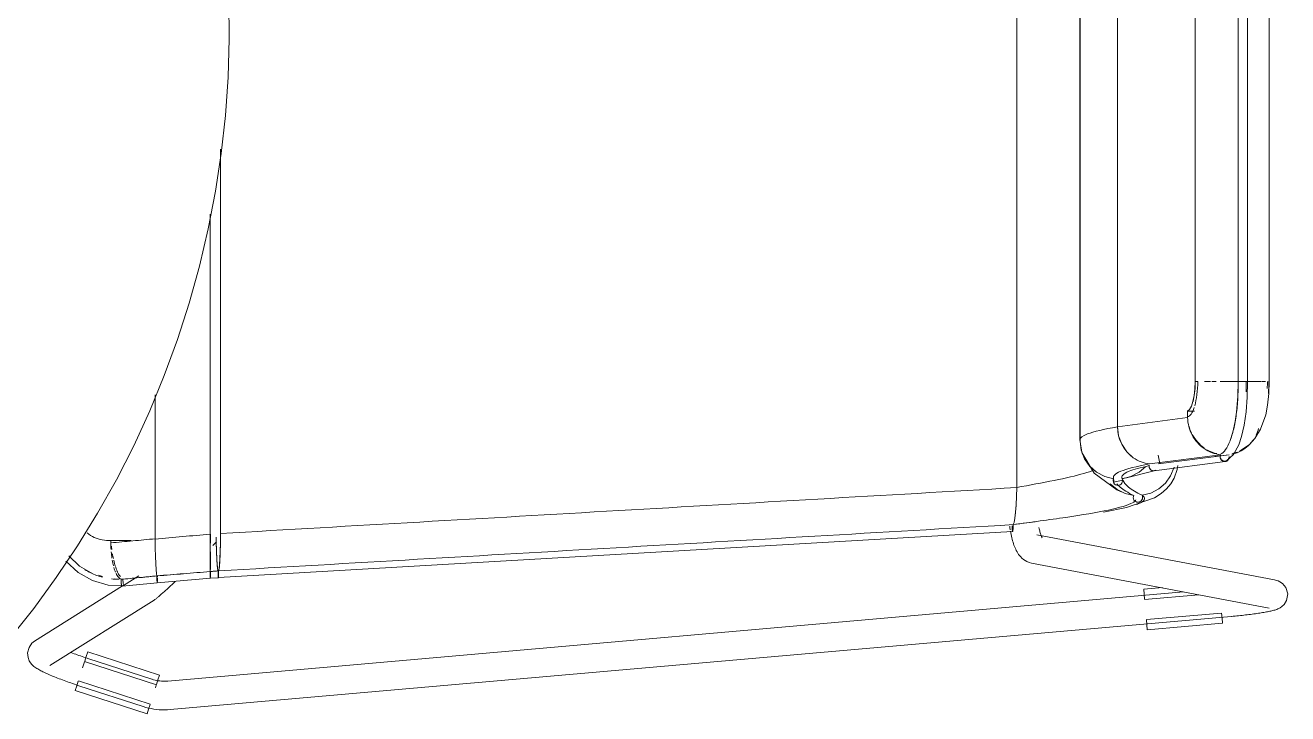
# Model space of a CAD drawing. Header units: millimetres. Extents: x 155927 to 326028, y -36033 to 97293.
# Drawn here: x 160064 to 160591, y 25258 to 25546 of the extents above; entities that cross this region are included whole.
import ezdxf

# ---------------------------------------------------------------- set-up
doc = ezdxf.new("R2010")
doc.units = ezdxf.units.MM
doc.header["$MEASUREMENT"] = 0
doc.layers.add('I-FURN', color=8, linetype='CONTINUOUS', lineweight=9)

msp = doc.modelspace()

# ---------------------------------------------------------------- linework, layer by layer
at = {"layer": 'I-FURN'}
for p, q in [((160477.85, 25353.04), (160477.85, 25736.44)), ((160477.85, 25736.44), (160477.85, 25353.04)), ((160504.2, 25716.6), (160504.2, 25411.8)), ((160504.35, 25372.35), (160504.35, 25717.14)), ((160504.35, 25717.14), (160504.35, 25372.35)), ((160519.95, 25378.39), (160519.95, 25711.1)), ((160519.95, 25711.1), (160519.95, 25378.39)), ((160552.42, 25692.17), (160552.42, 25397.32)), ((160552.48, 25397.32), (160552.48, 25692.17)), ((160570.32, 25692.17), (160570.32, 25397.32)), ((160574.28, 25397.32), (160574.28, 25692.17)), ((160583.32, 25397.32), (160583.32, 25692.17)), ((160148.79, 25540.43), (160148.65, 25556.42)), ((160148.3, 25524.43), (160148.79, 25540.43)), ((160147.17, 25508.48), (160148.3, 25524.43)), ((160145.4, 25492.57), (160147.17, 25508.48)), ((160143, 25476.76), (160145.4, 25492.57)), ((160145.12, 25333.79), (160145.12, 25494.37)), ((160145.12, 25494.37), (160145.12, 25333.79)), ((160139.96, 25461.05), (160143, 25476.76)), ((160140.8, 25333.53), (160140.8, 25467.27)), ((160140.8, 25467.27), (160140.8, 25333.53)), ((160136.3, 25445.47), (160139.96, 25461.05)), ((160132.02, 25430.06), (160136.3, 25445.47)), ((160127.13, 25414.83), (160132.02, 25430.06)), ((160121.63, 25399.8), (160127.13, 25414.83)), ((160504.2, 25411.8), (160504.2, 25372.89)), ((160115.54, 25385.01), (160121.63, 25399.8)), ((160552.31, 25394.28), (160551.99, 25391.43)), ((160552.42, 25397.32), (160552.31, 25394.28)), ((160558.8, 25397.32), (160556.33, 25397.32)), ((160561.16, 25397.32), (160559.32, 25397.32)), ((160566.34, 25397.32), (160562.79, 25397.32)), ((160566.54, 25397.32), (160570.35, 25397.32)), ((160570.35, 25397.32), (160566.54, 25397.32)), ((160570.24, 25391.09), (160570.32, 25397.32)), ((160574.28, 25397.32), (160570.33, 25397.32)), ((160570.33, 25397.32), (160570.43, 25397.32)), ((160570.43, 25397.32), (160570.66, 25397.32)), ((160570.66, 25397.32), (160570.99, 25397.32)), ((160570.99, 25397.32), (160571.4, 25397.32)), ((160571.4, 25397.32), (160571.88, 25397.32)), ((160571.88, 25397.32), (160572.38, 25397.32)), ((160572.38, 25397.32), (160572.87, 25397.32)), ((160572.87, 25397.32), (160573.32, 25397.32)), ((160573.32, 25397.32), (160573.71, 25397.32)), ((160573.71, 25397.32), (160574.02, 25397.32)), ((160574.02, 25397.32), (160574.21, 25397.32)), ((160574.04, 25397.32), (160577.07, 25397.32)), ((160577.05, 25397.32), (160574.04, 25397.32)), ((160574.28, 25397.32), (160574.19, 25390.78)), ((160574.21, 25397.32), (160574.28, 25397.32)), ((160579.8, 25397.32), (160577.22, 25397.32)), ((160581.83, 25397.32), (160580.08, 25397.32)), ((160583.21, 25392.29), (160582.7, 25387.47)), ((160583.3, 25397.32), (160583.02, 25397.32)), ((160583.15, 25397.32), (160583.32, 25397.32)), ((160583.32, 25397.32), (160583.21, 25392.29)), ((160117.84, 25391.7), (160117.84, 25331.59)), ((160117.84, 25331.59), (160117.84, 25391.7)), ((160550.81, 25386.95), (160550.02, 25385.6)), ((160551.48, 25388.94), (160550.81, 25386.95)), ((160551.99, 25391.43), (160551.48, 25388.94)), ((160569.71, 25384.53), (160570.24, 25391.09)), ((160574.19, 25390.78), (160573.7, 25384.65)), ((160582.7, 25387.47), (160581.91, 25383.43)), ((160108.86, 25370.47), (160115.54, 25385.01)), ((160549.23, 25382.25), (160519.95, 25378.39)), ((160550.02, 25385.6), (160549.16, 25384.96)), ((160549.16, 25384.96), (160552.17, 25384.96)), ((160549.16, 25384.96), (160549.23, 25382.25)), ((160549.18, 25384.96), (160550.95, 25384.96)), ((160569.12, 25380.52), (160569.71, 25384.53)), ((160573.7, 25384.65), (160572.86, 25379.03)), ((160581.91, 25383.43), (160579.78, 25377.38)), ((160519.95, 25378.39), (160520.43, 25374.62)), ((160568.15, 25376.08), (160569.12, 25380.52)), ((160572.86, 25379.03), (160571.76, 25374.34)), ((160579.78, 25377.38), (160577.39, 25373.5)), ((160504.2, 25372.89), (160505, 25367.85)), ((160504.35, 25372.35), (160504.83, 25368.56)), ((160504.83, 25368.56), (160504.36, 25372.35)), ((160520.43, 25374.62), (160521.75, 25371.07)), ((160521.75, 25371.07), (160523.83, 25367.96)), ((160567.06, 25372.65), (160568.15, 25376.08)), ((160571.76, 25374.34), (160570.6, 25370.89)), ((160575.1, 25371.03), (160571.2, 25368.35)), ((160577.39, 25373.5), (160575.1, 25371.03)), ((160101.6, 25356.21), (160108.86, 25370.47)), ((160506.2, 25364.99), (160504.83, 25368.56)), ((160504.83, 25368.56), (160506.19, 25364.99)), ((160505, 25367.85), (160506.37, 25364.68)), ((160505.07, 25367.7), (160510.18, 25359.05)), ((160523.83, 25367.96), (160526.57, 25365.47)), ((160563.03, 25366.68), (160533.33, 25362.84)), ((160536.88, 25362.86), (160566.57, 25366.71)), ((160537.66, 25362.98), (160536.97, 25366.48)), ((160565.38, 25366.55), (160560.6, 25365.93)), ((160568.41, 25366.77), (160565.51, 25364.22)), ((160570.6, 25370.89), (160568.41, 25366.77)), ((160571.2, 25368.35), (160571, 25368.25)), ((160506.19, 25364.99), (160508.36, 25361.85)), ((160508.37, 25361.86), (160506.2, 25364.99)), ((160508.36, 25361.85), (160511.24, 25359.35)), ((160511.24, 25359.35), (160508.37, 25361.86)), ((160528.96, 25359.35), (160531.84, 25361.85)), ((160533.17, 25362.37), (160533.14, 25361.87)), ((160533.14, 25361.87), (160533.22, 25361.38)), ((160533.22, 25361.38), (160533.41, 25360.93)), ((160533.41, 25360.93), (160533.71, 25360.55)), ((160533.71, 25360.55), (160534.09, 25360.25)), ((160535.24, 25360.01), (160565.01, 25363.87)), ((160542.17, 25357.95), (160543.57, 25361.46)), ((160543.62, 25356.87), (160544.91, 25360.47)), ((160544.91, 25360.47), (160545.14, 25362.25)), ((160093.78, 25342.26), (160101.6, 25356.21)), ((160510.18, 25359.05), (160519.72, 25352.07)), ((160514.63, 25357.6), (160511.24, 25359.35)), ((160511.24, 25359.35), (160514.63, 25357.59)), ((160514.63, 25357.59), (160518.35, 25356.7)), ((160518.15, 25355.74), (160518.19, 25356.23)), ((160518.18, 25356.23), (160518.15, 25355.73)), ((160518.23, 25355.24), (160518.15, 25355.74)), ((160518.15, 25355.73), (160518.23, 25355.24)), ((160518.35, 25356.7), (160518.18, 25356.23)), ((160518.19, 25356.23), (160518.35, 25356.7)), ((160518.43, 25354.79), (160518.23, 25355.24)), ((160518.23, 25355.24), (160518.43, 25354.79)), ((160518.25, 25355.19), (160522.14, 25356.02)), ((160518.33, 25357.77), (160518.38, 25354.89)), ((160521.97, 25355.24), (160521.77, 25354.79)), ((160521.77, 25354.79), (160521.97, 25355.24)), ((160523.7, 25357.06), (160521.83, 25356.73)), ((160521.85, 25356.7), (160525.57, 25357.59)), ((160521.85, 25356.7), (160522.01, 25356.23)), ((160522.01, 25356.23), (160521.85, 25356.7)), ((160522.05, 25355.74), (160521.97, 25355.24)), ((160521.97, 25355.24), (160522.05, 25355.73)), ((160522.01, 25356.23), (160522.05, 25355.74)), ((160522.05, 25355.73), (160522.01, 25356.23)), ((160535.31, 25360.03), (160523.7, 25357.06)), ((160525.57, 25357.59), (160528.96, 25359.35)), ((160534.09, 25360.25), (160534.53, 25360.06)), ((160534.53, 25360.06), (160535, 25360)), ((160535, 25360), (160535.47, 25360.06)), ((160535.47, 25360.06), (160535.91, 25360.25)), ((160540, 25354.87), (160542.17, 25357.95)), ((160542.27, 25354.6), (160543.62, 25356.87)), ((160477.79, 25349.28), (160477.85, 25353.04)), ((160477.85, 25352.97), (160477.79, 25349.27)), ((160519.8, 25352.12), (160516.96, 25354.52)), ((160516.96, 25354.52), (160519.8, 25352.11)), ((160518.75, 25354.41), (160518.43, 25354.79)), ((160518.43, 25354.79), (160518.74, 25354.41)), ((160518.74, 25354.41), (160519.15, 25354.11)), ((160519.15, 25354.12), (160518.75, 25354.41)), ((160519.61, 25353.93), (160519.15, 25354.12)), ((160519.15, 25354.11), (160519.61, 25353.92)), ((160520.1, 25353.86), (160519.61, 25353.93)), ((160519.61, 25353.92), (160520.1, 25353.86)), ((160519.72, 25352.07), (160521.47, 25351.18)), ((160523.12, 25350.48), (160519.8, 25352.12)), ((160519.8, 25352.11), (160523.12, 25350.47)), ((160520.59, 25353.93), (160520.1, 25353.86)), ((160520.1, 25353.86), (160520.59, 25353.92)), ((160521.05, 25354.12), (160520.59, 25353.93)), ((160520.59, 25353.92), (160521.05, 25354.11)), ((160521.45, 25354.41), (160521.05, 25354.12)), ((160521.05, 25354.11), (160521.45, 25354.41)), ((160521.77, 25354.79), (160521.45, 25354.41)), ((160521.45, 25354.41), (160521.77, 25354.79)), ((160526.74, 25349.69), (160523.12, 25350.48)), ((160523.12, 25350.47), (160526.73, 25349.69)), ((160530.22, 25349.74), (160533.85, 25350.65)), ((160533.85, 25350.65), (160537.17, 25352.39)), ((160535.43, 25348.63), (160538.25, 25350.44)), ((160537.17, 25352.39), (160540, 25354.87)), ((160538.25, 25350.44), (160540.5, 25352.43)), ((160540.5, 25352.43), (160542.27, 25354.6)), ((160477.4, 25342.64), (160477.64, 25345.74)), ((160477.64, 25345.69), (160477.4, 25342.64)), ((160477.64, 25345.74), (160477.79, 25349.28)), ((160477.79, 25349.21), (160477.64, 25345.74)), ((160514.05, 25342.73), (160523.71, 25344.64)), ((160523.71, 25344.64), (160535.43, 25348.63)), ((160526.58, 25349.22), (160526.55, 25348.72)), ((160526.55, 25348.72), (160526.64, 25348.22)), ((160526.56, 25348.72), (160526.59, 25349.22)), ((160526.65, 25348.23), (160526.56, 25348.72)), ((160526.73, 25349.69), (160526.58, 25349.22)), ((160526.59, 25349.22), (160526.74, 25349.69)), ((160526.64, 25348.22), (160526.85, 25347.77)), ((160526.85, 25347.78), (160526.65, 25348.23)), ((160527.17, 25347.4), (160526.85, 25347.78)), ((160526.85, 25347.77), (160527.17, 25347.4)), ((160527.57, 25347.11), (160527.17, 25347.4)), ((160527.17, 25347.4), (160527.57, 25347.11)), ((160528.03, 25346.93), (160527.57, 25347.11)), ((160527.57, 25347.11), (160528.03, 25346.92)), ((160528.52, 25346.87), (160528.03, 25346.93)), ((160528.03, 25346.92), (160528.52, 25346.86)), ((160529, 25346.94), (160528.52, 25346.87)), ((160528.52, 25346.86), (160529, 25346.94)), ((160529.46, 25347.14), (160529, 25346.94)), ((160529, 25346.94), (160529.46, 25347.13)), ((160529.85, 25347.44), (160529.46, 25347.14)), ((160529.46, 25347.13), (160529.85, 25347.43)), ((160530.16, 25347.83), (160529.85, 25347.44)), ((160529.85, 25347.43), (160530.16, 25347.82)), ((160530.35, 25348.28), (160530.16, 25347.83)), ((160530.16, 25347.82), (160530.35, 25348.28)), ((160530.22, 25349.74), (160530.38, 25349.27)), ((160530.39, 25349.27), (160530.22, 25349.74)), ((160530.43, 25348.77), (160530.35, 25348.28)), ((160530.35, 25348.28), (160530.43, 25348.77)), ((160530.38, 25349.27), (160530.43, 25348.77)), ((160530.43, 25348.77), (160530.39, 25349.27)), ((160085.4, 25328.62), (160093.78, 25342.26)), ((160476.72, 25338.4), (160477.09, 25340.14)), ((160477.09, 25340.13), (160476.72, 25338.4)), ((160477.09, 25340.14), (160477.4, 25342.64)), ((160477.4, 25342.6), (160477.09, 25340.14)), ((160144.23, 25315.34), (160476.14, 25334.63)), ((160475, 25336.15), (160474.9, 25336.88)), ((160475.11, 25335.44), (160475, 25336.15)), ((160475.12, 25335.35), (160475.11, 25335.44)), ((160475.35, 25334.04), (160475.23, 25334.73)), ((160475.92, 25336.99), (160475.92, 25336.49)), ((160475.92, 25336.48), (160475.92, 25336.98)), ((160475.92, 25336.49), (160475.93, 25336)), ((160475.93, 25335.99), (160475.92, 25336.48)), ((160475.93, 25336), (160475.95, 25335.55)), ((160475.95, 25335.54), (160475.93, 25335.99)), ((160475.95, 25335.55), (160475.99, 25335.17)), ((160475.99, 25335.16), (160475.95, 25335.54)), ((160475.99, 25335.17), (160476.03, 25334.88)), ((160476.03, 25334.87), (160475.99, 25335.16)), ((160476.03, 25334.88), (160476.08, 25334.69)), ((160476.08, 25334.69), (160476.03, 25334.87)), ((160476.08, 25334.69), (160476.14, 25334.63)), ((160476.14, 25334.63), (160476.08, 25334.69)), ((160476.14, 25334.63), (160476.19, 25334.7)), ((160476.19, 25334.7), (160476.14, 25334.63)), ((160476.19, 25334.7), (160476.24, 25334.89)), ((160476.24, 25334.89), (160476.19, 25334.7)), ((160476.24, 25334.89), (160476.28, 25335.19)), ((160476.28, 25335.19), (160476.24, 25334.89)), ((160476.28, 25335.19), (160476.32, 25335.58)), ((160476.32, 25335.58), (160476.28, 25335.19)), ((160476.72, 25338.4), (160476.32, 25337.49)), ((160476.32, 25337.49), (160476.72, 25338.4)), ((160476.34, 25337.02), (160476.32, 25337.49)), ((160476.32, 25337.49), (160476.34, 25337.02)), ((160476.32, 25335.58), (160476.34, 25336.03)), ((160476.34, 25336.03), (160476.32, 25335.58)), ((160476.35, 25336.53), (160476.34, 25337.02)), ((160476.34, 25337.02), (160476.35, 25336.52)), ((160476.34, 25336.03), (160476.35, 25336.53)), ((160476.35, 25336.52), (160476.34, 25336.03)), ((160487.24, 25335.77), (160487.14, 25336.27)), ((160487.34, 25335.31), (160487.24, 25335.77)), ((160487.45, 25334.86), (160487.34, 25335.31)), ((160487.55, 25334.44), (160487.45, 25334.86)), ((160487.66, 25334.04), (160487.55, 25334.44)), ((160098.04, 25330.88), (160107.79, 25330.88)), ((160099.28, 25329.89), (160099.28, 25330.93)), ((160117.84, 25331.59), (160117.86, 25327.82)), ((160117.86, 25327.82), (160117.84, 25331.47)), ((160140.81, 25329.74), (160140.8, 25333.53)), ((160140.8, 25333.53), (160140.81, 25329.74)), ((160140.81, 25326.18), (160140.81, 25329.74)), ((160140.81, 25329.74), (160140.81, 25326.17)), ((160140.93, 25333.52), (160140.93, 25329.74)), ((160140.93, 25329.74), (160140.93, 25333.52)), ((160141.95, 25328.83), (160143.48, 25330.3)), ((160143.34, 25332.25), (160143.36, 25330)), ((160143.36, 25330), (160143.44, 25326.45)), ((160145.02, 25326.44), (160145.09, 25330.01)), ((160145.09, 25330.01), (160145.12, 25333.79)), ((160475.49, 25333.36), (160475.35, 25334.04)), ((160475.63, 25332.69), (160475.49, 25333.36)), ((160475.78, 25332.03), (160475.63, 25332.69)), ((160475.95, 25331.39), (160475.78, 25332.03)), ((160476.12, 25330.76), (160475.95, 25331.39)), ((160476.3, 25330.14), (160476.12, 25330.76)), ((160476.49, 25329.54), (160476.3, 25330.14)), ((160476.7, 25328.95), (160476.49, 25329.54)), ((160476.92, 25328.37), (160476.7, 25328.95)), ((160585.51, 25314.41), (160486.22, 25333.23)), ((160487.77, 25333.68), (160487.66, 25334.04)), ((160487.88, 25333.34), (160487.77, 25333.68)), ((160487.98, 25333.04), (160487.88, 25333.34)), ((160488.08, 25332.77), (160487.98, 25333.04)), ((160488.18, 25332.54), (160488.08, 25332.77)), ((160488.27, 25332.34), (160488.18, 25332.54)), ((160488.34, 25332.19), (160488.27, 25332.34)), ((160488.39, 25332.1), (160488.34, 25332.19)), ((160488.43, 25332.03), (160488.39, 25332.1)), ((160488.45, 25332.01), (160488.43, 25332.03)), ((160076.49, 25315.34), (160085.4, 25328.62)), ((160086.21, 25320.17), (160081.74, 25324.44)), ((160117.94, 25324.29), (160117.86, 25327.73)), ((160117.86, 25327.73), (160117.94, 25324.29)), ((160117.94, 25324.29), (160118.05, 25321.19)), ((160118.05, 25321.19), (160117.94, 25324.22)), ((160140.82, 25323.04), (160140.81, 25326.17)), ((160140.81, 25326.17), (160140.82, 25323.04)), ((160140.92, 25326.18), (160140.91, 25323.06)), ((160140.91, 25323.05), (160140.92, 25326.18)), ((160143.44, 25326.45), (160143.56, 25323.33)), ((160144.89, 25323.31), (160145.02, 25326.44)), ((160477.15, 25327.8), (160476.92, 25328.37)), ((160477.41, 25327.23), (160477.15, 25327.8)), ((160477.68, 25326.68), (160477.41, 25327.23)), ((160477.97, 25326.15), (160477.68, 25326.68)), ((160478.29, 25325.61), (160477.97, 25326.15)), ((160478.65, 25325.07), (160478.29, 25325.61)), ((160479.05, 25324.54), (160478.65, 25325.07)), ((160479.51, 25324.01), (160479.05, 25324.54)), ((160480.02, 25323.49), (160479.51, 25324.01)), ((160085.63, 25317.49), (160080.48, 25322.23)), ((160092.04, 25316.8), (160086.21, 25320.17)), ((160118.05, 25321.19), (160118.2, 25318.71)), ((160118.2, 25318.71), (160118.05, 25321.15)), ((160118.2, 25318.71), (160118.38, 25316.98)), ((160118.38, 25316.98), (160118.2, 25318.69)), ((160140.83, 25320.54), (160140.82, 25323.04)), ((160140.82, 25323.04), (160140.83, 25320.54)), ((160140.83, 25320.54), (160140.85, 25318.79)), ((160140.85, 25318.79), (160140.83, 25320.53)), ((160140.86, 25317.9), (160140.85, 25318.79)), ((160140.85, 25318.79), (160140.86, 25317.9)), ((160140.9, 25320.56), (160140.89, 25318.81)), ((160140.89, 25318.8), (160140.9, 25320.55)), ((160140.91, 25323.06), (160140.9, 25320.56)), ((160140.9, 25320.55), (160140.91, 25323.05)), ((160143.56, 25323.33), (160143.72, 25320.83)), ((160143.72, 25320.83), (160143.92, 25319.08)), ((160143.92, 25319.08), (160144.13, 25318.18)), ((160144.33, 25318.17), (160144.54, 25319.06)), ((160144.54, 25319.06), (160144.73, 25320.81)), ((160144.73, 25320.81), (160144.89, 25323.31)), ((160480.62, 25322.98), (160480.02, 25323.49)), ((160481.31, 25322.49), (160480.62, 25322.98)), ((160482.1, 25322.06), (160481.31, 25322.49)), ((160483, 25321.69), (160482.1, 25322.06)), ((160483.98, 25321.44), (160483, 25321.69)), ((160483.98, 25321.44), (160583.27, 25302.62)), ((160067.06, 25302.42), (160076.49, 25315.34)), ((160091.64, 25314.1), (160085.63, 25317.49)), ((160098.16, 25312.22), (160091.64, 25314.1)), ((160104.18, 25311.81), (160118.67, 25313.24)), ((160111.03, 25316.16), (160104.58, 25312.12)), ((160118.38, 25316.98), (160118.57, 25316.09)), ((160118.57, 25316.09), (160118.38, 25316.97)), ((160118.56, 25315.12), (160118.57, 25315.62)), ((160118.57, 25315.61), (160118.56, 25315.12)), ((160118.56, 25315.12), (160118.57, 25314.63)), ((160118.57, 25314.63), (160118.56, 25315.12)), ((160118.57, 25316.09), (160118.57, 25315.61)), ((160118.57, 25315.62), (160118.57, 25316.09)), ((160118.57, 25314.63), (160118.58, 25314.17)), ((160118.58, 25314.18), (160118.57, 25314.63)), ((160118.59, 25313.79), (160118.58, 25314.18)), ((160118.58, 25314.17), (160118.59, 25313.79)), ((160118.59, 25313.79), (160118.62, 25313.49)), ((160118.62, 25313.5), (160118.59, 25313.79)), ((160118.62, 25313.49), (160118.64, 25313.3)), ((160118.67, 25313.24), (160118.64, 25313.31)), ((160118.64, 25313.3), (160118.67, 25313.24)), ((160118.67, 25313.24), (160140.87, 25315.06)), ((160118.67, 25313.24), (160118.69, 25313.3)), ((160118.69, 25313.3), (160118.67, 25313.24)), ((160118.69, 25313.3), (160118.72, 25313.49)), ((160118.72, 25313.49), (160118.69, 25313.3)), ((160118.72, 25313.49), (160118.74, 25313.78)), ((160118.74, 25313.78), (160118.72, 25313.49)), ((160118.74, 25313.78), (160118.75, 25314.16)), ((160118.75, 25314.16), (160118.74, 25313.78)), ((160118.76, 25314.62), (160118.75, 25314.16)), ((160118.75, 25314.16), (160118.77, 25314.61)), ((160118.76, 25316.08), (160118.77, 25315.6)), ((160118.77, 25315.6), (160118.76, 25316.07)), ((160118.77, 25315.11), (160118.76, 25314.62)), ((160118.77, 25314.61), (160118.77, 25315.1)), ((160125.24, 25312.83), (160125.71, 25313.27)), ((160125.71, 25313.27), (160126.18, 25313.71)), ((160140.86, 25317.43), (160140.86, 25317.9)), ((160140.86, 25317.9), (160140.86, 25317.43)), ((160140.86, 25316.94), (160140.86, 25317.43)), ((160140.86, 25317.43), (160140.86, 25316.93)), ((160140.86, 25316.45), (160140.86, 25316.94)), ((160140.86, 25316.93), (160140.86, 25316.44)), ((160140.86, 25316), (160140.86, 25316.45)), ((160140.86, 25316.44), (160140.86, 25315.99)), ((160140.86, 25315.61), (160140.86, 25316)), ((160140.86, 25315.99), (160140.86, 25315.61)), ((160140.86, 25315.32), (160140.86, 25315.61)), ((160140.86, 25315.61), (160140.86, 25315.32)), ((160140.87, 25317.91), (160140.88, 25317.44)), ((160140.88, 25317.44), (160140.87, 25317.91)), ((160140.88, 25316.94), (160140.87, 25316.45)), ((160140.87, 25316.45), (160140.88, 25316.94)), ((160140.87, 25316.45), (160140.87, 25316)), ((160140.87, 25316), (160140.87, 25316.45)), ((160140.87, 25316), (160140.87, 25315.62)), ((160140.87, 25315.61), (160140.87, 25316)), ((160144.23, 25315.33), (160140.87, 25315.07)), ((160140.87, 25315.13), (160140.87, 25315.07)), ((160140.87, 25315.07), (160140.87, 25315.13)), ((160140.87, 25315.13), (160140.87, 25315.06)), ((160140.87, 25315.06), (160140.87, 25315.13)), ((160140.88, 25317.44), (160140.88, 25316.94)), ((160140.88, 25316.94), (160140.88, 25317.44)), ((160144.13, 25318.18), (160144.12, 25317.71)), ((160144.12, 25317.71), (160144.12, 25317.22)), ((160144.12, 25317.22), (160144.12, 25316.73)), ((160144.12, 25316.73), (160144.13, 25316.27)), ((160144.13, 25316.27), (160144.15, 25315.89)), ((160144.15, 25315.89), (160144.17, 25315.6)), ((160144.17, 25315.6), (160144.2, 25315.41)), ((160144.2, 25315.41), (160144.23, 25315.34)), ((160144.23, 25315.34), (160144.25, 25315.4)), ((160144.25, 25315.4), (160144.28, 25315.59)), ((160144.28, 25315.59), (160144.3, 25315.88)), ((160144.3, 25315.88), (160144.32, 25316.27)), ((160144.32, 25316.27), (160144.33, 25316.72)), ((160144.33, 25317.7), (160144.33, 25318.17)), ((160144.34, 25317.21), (160144.33, 25317.7)), ((160144.33, 25316.72), (160144.34, 25317.21)), ((160585.92, 25314.32), (160585.51, 25314.41)), ((160586.44, 25314.19), (160585.92, 25314.32)), ((160587.06, 25313.97), (160586.44, 25314.19)), ((160587.86, 25313.6), (160587.06, 25313.97)), ((160588.94, 25312.85), (160587.86, 25313.6)), ((160104.21, 25311.88), (160067.44, 25288.85)), ((160105.07, 25311.94), (160098.16, 25312.22)), ((160119.38, 25307.52), (160119.64, 25307.75)), ((160119.64, 25307.75), (160119.92, 25307.99)), ((160119.92, 25307.99), (160120.22, 25308.25)), ((160120.22, 25308.25), (160120.53, 25308.52)), ((160120.53, 25308.52), (160120.85, 25308.81)), ((160120.85, 25308.81), (160121.19, 25309.11)), ((160121.19, 25309.11), (160121.54, 25309.43)), ((160121.54, 25309.43), (160121.9, 25309.75)), ((160121.9, 25309.75), (160122.28, 25310.1)), ((160122.28, 25310.1), (160122.67, 25310.45)), ((160122.67, 25310.45), (160123.07, 25310.82)), ((160547.55, 25309.44), (160123.05, 25272.15)), ((160123.07, 25310.82), (160123.49, 25311.2)), ((160123.49, 25311.2), (160123.91, 25311.59)), ((160123.91, 25311.59), (160124.35, 25312)), ((160124.35, 25312), (160124.79, 25312.41)), ((160124.79, 25312.41), (160125.24, 25312.83)), ((160538.82, 25311.17), (160530.92, 25310.48)), ((160531.1, 25308.44), (160530.92, 25310.48)), ((160531.28, 25306.37), (160531.1, 25308.44)), ((160531.29, 25306.25), (160553.9, 25308.23)), ((160590.27, 25311.27), (160588.94, 25312.85)), ((160590.27, 25311.27), (160591.1, 25308.52)), ((160591.1, 25308.52), (160590.62, 25305.76)), ((160057.11, 25289.88), (160067.06, 25302.42)), ((160073.81, 25278.68), (160117.4, 25305.99)), ((160117.4, 25305.99), (160117.72, 25306.2)), ((160117.72, 25306.2), (160117.98, 25306.39)), ((160117.98, 25306.39), (160118.21, 25306.56)), ((160118.21, 25306.56), (160118.43, 25306.73)), ((160118.43, 25306.73), (160118.65, 25306.91)), ((160118.65, 25306.91), (160118.89, 25307.1)), ((160118.89, 25307.1), (160119.13, 25307.3)), ((160119.13, 25307.3), (160119.38, 25307.52)), ((160587.4, 25302.47), (160586.93, 25302.26)), ((160587.96, 25302.78), (160587.4, 25302.47)), ((160588.67, 25303.25), (160587.96, 25302.78)), ((160589.58, 25304.11), (160588.67, 25303.25)), ((160590.62, 25305.76), (160589.58, 25304.11)), ((160124.1, 25260.19), (160567.42, 25299.14)), ((160563.44, 25300.56), (160532.03, 25297.8)), ((160532.23, 25295.61), (160532.05, 25297.68)), ((160563.46, 25300.44), (160563.64, 25298.37)), ((160563.64, 25298.37), (160563.82, 25296.33)), ((160567.58, 25299.16), (160567.42, 25299.14)), ((160568.33, 25299.22), (160567.58, 25299.16)), ((160569.08, 25299.29), (160568.33, 25299.22)), ((160569.83, 25299.37), (160569.08, 25299.29)), ((160570.58, 25299.44), (160569.83, 25299.37)), ((160571.32, 25299.52), (160570.58, 25299.44)), ((160572.05, 25299.59), (160571.32, 25299.52)), ((160572.77, 25299.67), (160572.05, 25299.59)), ((160573.49, 25299.76), (160572.77, 25299.67)), ((160574.2, 25299.84), (160573.49, 25299.76)), ((160574.9, 25299.92), (160574.2, 25299.84)), ((160575.59, 25300.01), (160574.9, 25299.92)), ((160576.26, 25300.1), (160575.59, 25300.01)), ((160576.93, 25300.18), (160576.26, 25300.1)), ((160577.58, 25300.27), (160576.93, 25300.18)), ((160578.21, 25300.36), (160577.58, 25300.27)), ((160578.83, 25300.45), (160578.21, 25300.36)), ((160579.43, 25300.54), (160578.83, 25300.45)), ((160580.02, 25300.64), (160579.43, 25300.54)), ((160580.59, 25300.73), (160580.02, 25300.64)), ((160581.14, 25300.82), (160580.59, 25300.73)), ((160581.67, 25300.91), (160581.14, 25300.82)), ((160582.19, 25301.01), (160581.67, 25300.91)), ((160582.68, 25301.1), (160582.19, 25301.01)), ((160583.16, 25301.2), (160582.68, 25301.1)), ((160583.62, 25301.3), (160583.16, 25301.2)), ((160584.06, 25301.39), (160583.62, 25301.3)), ((160584.49, 25301.49), (160584.06, 25301.39)), ((160584.9, 25301.6), (160584.49, 25301.49)), ((160585.3, 25301.71), (160584.9, 25301.6)), ((160585.7, 25301.82), (160585.3, 25301.71)), ((160586.1, 25301.95), (160585.7, 25301.82)), ((160586.5, 25302.09), (160586.1, 25301.95)), ((160586.93, 25302.26), (160586.5, 25302.09)), ((160532.41, 25293.57), (160532.23, 25295.61)), ((160563.82, 25296.33), (160532.41, 25293.57)), ((160066.32, 25287.96), (160065.1, 25286.22)), ((160066.32, 25287.96), (160067.44, 25288.85)), ((160065.1, 25286.22), (160064.51, 25284)), ((160064.51, 25284), (160064.68, 25282.02)), ((160064.68, 25282.02), (160065.21, 25280.64)), ((160082.7, 25284.05), (160083.32, 25283.81)), ((160083.32, 25283.81), (160083.96, 25283.58)), ((160083.96, 25283.58), (160084.61, 25283.34)), ((160084.61, 25283.34), (160085.26, 25283.11)), ((160085.26, 25283.11), (160085.93, 25282.87)), ((160085.93, 25282.87), (160086.6, 25282.64)), ((160086.6, 25282.64), (160087.28, 25282.4)), ((160087.28, 25282.4), (160087.97, 25282.17)), ((160087.97, 25282.17), (160088.66, 25281.94)), ((160088.36, 25280.4), (160089, 25282.37)), ((160088.66, 25281.94), (160089.35, 25281.71)), ((160089, 25282.37), (160089.63, 25284.32)), ((160089.35, 25281.71), (160089.68, 25281.6)), ((160119.63, 25274.63), (160089.63, 25284.32)), ((160116.49, 25272.89), (160089.68, 25281.6)), ((160065.21, 25280.64), (160065.77, 25279.73)), ((160065.77, 25279.73), (160066.29, 25279.1)), ((160066.29, 25279.1), (160066.76, 25278.64)), ((160066.76, 25278.64), (160067.18, 25278.27)), ((160067.18, 25278.27), (160067.59, 25277.96)), ((160067.59, 25277.96), (160067.98, 25277.68)), ((160067.98, 25277.68), (160068.36, 25277.42)), ((160068.36, 25277.42), (160068.75, 25277.18)), ((160068.75, 25277.18), (160069.15, 25276.94)), ((160069.15, 25276.94), (160069.56, 25276.71)), ((160069.56, 25276.71), (160069.99, 25276.48)), ((160069.99, 25276.48), (160070.43, 25276.26)), ((160070.43, 25276.26), (160070.89, 25276.03)), ((160070.89, 25276.03), (160071.36, 25275.8)), ((160088.29, 25280.18), (160087.49, 25277.7)), ((160088.32, 25280.28), (160118.33, 25270.59)), ((160071.36, 25275.8), (160071.85, 25275.56)), ((160071.85, 25275.56), (160072.36, 25275.33)), ((160072.36, 25275.33), (160072.89, 25275.09)), ((160072.89, 25275.09), (160073.43, 25274.85)), ((160073.43, 25274.85), (160074, 25274.61)), ((160074, 25274.61), (160074.57, 25274.36)), ((160074.57, 25274.36), (160075.17, 25274.11)), ((160075.17, 25274.11), (160075.78, 25273.87)), ((160075.78, 25273.87), (160076.41, 25273.62)), ((160076.41, 25273.62), (160077.05, 25273.36)), ((160077.05, 25273.36), (160077.7, 25273.11)), ((160077.7, 25273.11), (160078.36, 25272.86)), ((160078.36, 25272.86), (160079.04, 25272.6)), ((160079.04, 25272.6), (160079.73, 25272.35)), ((160079.73, 25272.35), (160080.43, 25272.09)), ((160080.43, 25272.09), (160081.14, 25271.84)), ((160081.14, 25271.84), (160081.85, 25271.58)), ((160081.85, 25271.58), (160082.57, 25271.33)), ((160082.57, 25271.33), (160083.3, 25271.08)), ((160083.3, 25271.08), (160084.04, 25270.83)), ((160084.04, 25270.83), (160084.77, 25270.58)), ((160085.04, 25270.12), (160085.68, 25272.09)), ((160115.72, 25262.52), (160085.72, 25272.21)), ((160116.52, 25272.88), (160116.49, 25272.89)), ((160117.15, 25272.69), (160116.52, 25272.88)), ((160117.79, 25272.53), (160117.15, 25272.69)), ((160118.44, 25272.39), (160117.79, 25272.53)), ((160119, 25272.68), (160118.37, 25270.71)), ((160119.09, 25272.27), (160118.44, 25272.39)), ((160119.63, 25274.63), (160119, 25272.68)), ((160119.75, 25272.19), (160119.09, 25272.27)), ((160120.41, 25272.13), (160119.75, 25272.19)), ((160121.07, 25272.09), (160120.41, 25272.13)), ((160121.73, 25272.08), (160121.07, 25272.09)), ((160122.39, 25272.1), (160121.73, 25272.08)), ((160123.05, 25272.15), (160122.39, 25272.1)), ((160084.41, 25268.17), (160085.04, 25270.12)), ((160114.42, 25258.48), (160084.41, 25268.17)), ((160084.77, 25270.58), (160085.51, 25270.34)), ((160085.51, 25270.34), (160085.97, 25270.19)), ((160085.97, 25270.19), (160112.78, 25261.48)), ((160118.3, 25270.49), (160117.92, 25269.33)), ((160112.78, 25261.48), (160113.87, 25261.15)), ((160113.87, 25261.15), (160114.98, 25260.86)), ((160115.05, 25260.43), (160114.42, 25258.48)), ((160114.98, 25260.86), (160116.09, 25260.62)), ((160115.69, 25262.4), (160115.05, 25260.43)), ((160116.09, 25260.62), (160117.22, 25260.42)), ((160117.22, 25260.42), (160118.35, 25260.27)), ((160118.35, 25260.27), (160119.49, 25260.16)), ((160119.49, 25260.16), (160120.63, 25260.1)), ((160120.63, 25260.1), (160121.77, 25260.08)), ((160121.77, 25260.08), (160122.91, 25260.11)), ((160122.91, 25260.11), (160124.05, 25260.19)), ((160124.05, 25260.19), (160124.1, 25260.19))]:
    msp.add_line(p, q, dxfattribs=at)
for centre, major_axis, ratio, start_param, end_param in [((160567.57, 25397.32), (15.75, 0), 0.000004, 3.431839, 3.614078), ((160579.04, 25397.32), (0, -12.4), 0.287441, 1.332781, 1.570796), ((160535.02, 25378.52), (0, -15.78), 0.955139, 4.720632, 5.68731), ((160535.02, 25378.52), (0, -15.78), 0.955139, 5.687432, 5.928979), ((160535.02, 25378.52), (0, -15.78), 0.955139, 5.929149, 6.170649), ((160535.01, 25361.96), (0, -1.96), 0.955139, 4.501447, 6.790779)]:
    msp.add_ellipse(centre, major_axis=major_axis, ratio=ratio, start_param=start_param, end_param=end_param, dxfattribs=at)
for points in [[(160551.53, 25388.94), (160552.08, 25390.99), (160552.36, 25393.71), (160552.46, 25396.48)], [(160553.55, 25397.32), (160553.49, 25393.53), (160553.01, 25389.83), (160552.22, 25387.14)], [(160570.35, 25397.32), (160570.39, 25394.97), (160570.32, 25390.32), (160569.69, 25383.46), (160568.58, 25377.32), (160567.05, 25372.25), (160565.15, 25368.55), (160563.75, 25367.24), (160563.02, 25366.89)], [(160573.75, 25397.32), (160573.78, 25395.89), (160573.77, 25394.47), (160573.73, 25393.05)], [(160583.23, 25397.32), (160583.24, 25395.6), (160583.16, 25393.93), (160583.01, 25392.35)], [(160549.23, 25382.25), (160549.27, 25380.95), (160549.63, 25378.45), (160551.04, 25374.85), (160553.23, 25371.71), (160556.07, 25369.18), (160559.41, 25367.41), (160561.79, 25366.83), (160563.03, 25366.68)], [(160552, 25386.42), (160551.24, 25384.14), (160550.25, 25382.73), (160549.24, 25382.5)], [(160550.89, 25375.71), (160550.43, 25376.67), (160550, 25377.67), (160549.78, 25378.72)], [(160577.84, 25374.93), (160578.27, 25375.82), (160578.67, 25376.74), (160578.91, 25377.71)], [(160504.2, 25372.89), (160504.2, 25372.71), (160504.26, 25372.53), (160504.36, 25372.35)], [(160556.15, 25369.52), (160554.1, 25370.95), (160552.48, 25372.93), (160551.17, 25375.16)], [(160561.51, 25367.15), (160560.13, 25367.46), (160558.76, 25367.96), (160557.5, 25368.66)], [(160562.85, 25365.92), (160562.84, 25366.09), (160562.84, 25366.26), (160562.88, 25366.42)], [(160569.91, 25367.77), (160569.28, 25367.53), (160568.63, 25367.37), (160567.97, 25367.23)], [(160518.35, 25356.7), (160517.8, 25357.72), (160519.77, 25359.77), (160527.83, 25361.82), (160533.33, 25362.84)], [(160477.85, 25352.97), (160422.49, 25349.77), (160367.07, 25346.57), (160311.61, 25343.38)], [(160311.61, 25343.38), (160256.15, 25340.18), (160200.65, 25336.99), (160145.12, 25333.79)], [(160476.32, 25337.49), (160421.09, 25334.27), (160310.49, 25327.83), (160199.73, 25321.39), (160144.33, 25318.17)], [(160476.33, 25337.51), (160479.4, 25337.9), (160482.49, 25338.28), (160485.54, 25338.67)], [(160099.29, 25330.93), (160098.75, 25330.89), (160098.2, 25330.87), (160097.66, 25330.88)], [(160099.28, 25329.89), (160102.31, 25330.15), (160108.45, 25330.69), (160114.7, 25331.28), (160117.84, 25331.59)], [(160099.38, 25327.09), (160099.33, 25328), (160099.29, 25328.93), (160099.28, 25329.89)], [(160099.29, 25330.93), (160099.29, 25330.93), (160099.29, 25330.92), (160099.29, 25330.92)], [(160129.31, 25332.5), (160125.48, 25332.15), (160121.66, 25331.81), (160117.84, 25331.47)], [(160140.8, 25333.53), (160136.97, 25333.18), (160133.14, 25332.84), (160129.31, 25332.5)], [(160099.75, 25323.53), (160099.63, 25324.38), (160099.51, 25325.25), (160099.45, 25326.17)], [(160099.52, 25328.48), (160099.57, 25328), (160099.64, 25327.53), (160099.7, 25327.06)], [(160099.97, 25325.36), (160100.08, 25324.67), (160100.21, 25324.02), (160100.35, 25323.36)], [(160100.38, 25320.3), (160100.2, 25321.04), (160100.04, 25321.85), (160099.89, 25322.68)], [(160100.5, 25322.7), (160100.71, 25321.77), (160100.94, 25320.83), (160101.19, 25319.98)], [(160101.25, 25317.65), (160101, 25318.24), (160100.77, 25318.9), (160100.57, 25319.63)], [(160101.34, 25319.66), (160101.61, 25318.85), (160101.9, 25318.04), (160102.19, 25317.48)], [(160094.22, 25316.32), (160094.76, 25316.12), (160095.31, 25315.96), (160095.87, 25315.85)], [(160102.08, 25314.68), (160101.26, 25314.69), (160100.43, 25314.74), (160099.62, 25314.82)], [(160100.84, 25314.8), (160101.49, 25314.74), (160102.14, 25314.73), (160102.79, 25314.74)], [(160103.62, 25314.65), (160103.23, 25314.8), (160102.48, 25315.36), (160101.78, 25316.5), (160101.45, 25317.2)], [(160102.31, 25317.23), (160102.62, 25316.6), (160102.94, 25316.2), (160103.26, 25315.87)], [(160103.62, 25314.65), (160106.06, 25314.89), (160111.01, 25315.37), (160116.05, 25315.85), (160118.57, 25316.09)], [(160111.68, 25315.37), (160114.02, 25315.6), (160116.39, 25315.84), (160118.76, 25316.07)], [(160140.86, 25317.9), (160137.14, 25317.6), (160129.71, 25317), (160122.28, 25316.39), (160118.57, 25316.09)], [(160129.71, 25316.98), (160126.06, 25316.68), (160122.41, 25316.38), (160118.76, 25316.08)], [(160140.86, 25317.9), (160141.44, 25317.95), (160142.59, 25318.04), (160143.75, 25318.13), (160144.33, 25318.17)], [(160140.87, 25317.91), (160141.42, 25317.96), (160142.5, 25318.05), (160143.58, 25318.14), (160144.13, 25318.18)]]:
    msp.add_open_spline(points, degree=3, dxfattribs=at)
for points, knots in [([(160519.95, 25378.39), (160514.23, 25377.38), (160506.59, 25375.55), (160504.2, 25373.72), (160504.2, 25372.89)], [0, 0, 0, 0, 0.5, 0.9107154, 0.9107154, 0.9107154, 0.9107154]), ([(160567.69, 25366.9), (160568.46, 25367.06), (160570.36, 25367.62), (160573.22, 25369.18), (160575.41, 25371.19), (160576.41, 25372.57), (160576.68, 25372.97)], [0.0592823, 0.0592823, 0.0592823, 0.0592823, 0.1666667, 0.3333333, 0.5, 0.565028, 0.565028, 0.565028, 0.565028]), ([(160563.03, 25366.68), (160562.97, 25366.54), (160562.9, 25366.33), (160562.86, 25366.04), (160562.85, 25365.76), (160562.88, 25365.47), (160562.97, 25365.17), (160563.08, 25364.91), (160563.28, 25364.59), (160563.58, 25364.27), (160563.95, 25364.04), (160564.31, 25363.9), (160564.62, 25363.85), (160564.89, 25363.85), (160565.16, 25363.88), (160565.4, 25363.96), (160565.65, 25364.07), (160565.95, 25364.26), (160566.26, 25364.58), (160566.48, 25364.98), (160566.57, 25365.33), (160566.61, 25365.6), (160566.62, 25365.76), (160566.61, 25365.83)], [0, 0, 0, 0, 0.0555556, 0.0833333, 0.1111111, 0.1666667, 0.1944444, 0.2222222, 0.2777778, 0.3333333, 0.3888889, 0.4444444, 0.4791667, 0.5138889, 0.5486111, 0.5833333, 0.6180556, 0.6527778, 0.7222222, 0.7916667, 0.8263889, 0.8611111, 0.8888889, 0.8888889, 0.8888889, 0.8888889]), ([(160566.6, 25365.92), (160566.6, 25365.76), (160566.56, 25365.47), (160566.41, 25365.08), (160566.16, 25364.67), (160565.63, 25364.22), (160564.77, 25363.96), (160563.98, 25364.19), (160563.45, 25364.59), (160563.13, 25364.97), (160562.99, 25365.28), (160562.94, 25365.43)], [-0.875, -0.875, -0.875, -0.875, -0.8125, -0.765625, -0.71875, -0.625, -0.5, -0.375, -0.3125, -0.25, -0.1875, -0.1875, -0.1875, -0.1875]), ([(160521.85, 25356.7), (160521.31, 25357.72), (160523.04, 25359.54), (160529.52, 25361.36), (160533.24, 25362.15)], [0, 0, 0, 0, 0.5, 0.8877852, 0.8877852, 0.8877852, 0.8877852]), ([(160510.13, 25360.34), (160508.98, 25359.86), (160504.73, 25358.4), (160494.02, 25355.96), (160483.24, 25354.02), (160477.85, 25353.04)], [0.375, 0.375, 0.375, 0.375, 0.5, 0.75, 1, 1, 1, 1]), ([(160530.22, 25349.74), (160527.82, 25350.9), (160524.39, 25352.99), (160522.6, 25355.09), (160522.14, 25356.02)], [0, 0, 0, 0, 0.5, 0.9025379, 0.9025379, 0.9025379, 0.9025379]), ([(160526.74, 25349.69), (160524.33, 25350.86), (160521.67, 25352.49), (160520, 25354.11), (160519.61, 25354.57)], [0, 0, 0, 0, 0.5, 0.696307, 0.696307, 0.696307, 0.696307]), ([(160476.32, 25337.49), (160483.87, 25338.51), (160499.09, 25340.54), (160517.52, 25343.59), (160525.82, 25346.03), (160527.42, 25347.45), (160527.62, 25347.86)], [0, 0, 0, 0, 0.25, 0.5, 0.75, 0.8499412, 0.8499412, 0.8499412, 0.8499412]), ([(160527.8, 25345.89), (160528.52, 25346.15), (160531.55, 25347.44), (160531.78, 25348.72), (160530.22, 25349.74)], [0.6866019, 0.6866019, 0.6866019, 0.6866019, 0.75, 1, 1, 1, 1]), ([(160099.28, 25330.93), (160096.9, 25330.72), (160093.3, 25331.35), (160090.3, 25333.28), (160089.39, 25334.04)], [0, 0, 0, 0, 0.3333333, 0.5, 0.5, 0.5, 0.5]), ([(160144.13, 25318.18), (160143.98, 25318.47), (160143.77, 25319.86), (160143.55, 25323.21), (160143.43, 25326.37), (160143.36, 25329.48), (160143.34, 25331.49), (160143.34, 25332.25)], [-1, -1, -1, -1, -0.6666667, -0.5, -0.3333333, -0.1666667, -0.0664381, -0.0664381, -0.0664381, -0.0664381]), ([(160145.12, 25333.79), (160145.12, 25332.52), (160145.1, 25329.97), (160145.02, 25326.36), (160144.9, 25323.2), (160144.68, 25319.84), (160144.47, 25318.45), (160144.33, 25318.17)], [-1, -1, -1, -1, -0.833333, -0.666667, -0.5, -0.333333, 0, 0, 0, 0]), ([(160095.87, 25315.5), (160094.16, 25315.94), (160091.58, 25316.86), (160089.23, 25318.23), (160088.42, 25318.76)], [-0.7944233, -0.7944233, -0.7944233, -0.7944233, -0.6666667, -0.5975811, -0.5975811, -0.5975811, -0.5975811]), ([(160104.03, 25311.86), (160104, 25311.88), (160103.96, 25311.93), (160103.88, 25312.03), (160103.78, 25312.22), (160103.68, 25312.54), (160103.6, 25312.94), (160103.57, 25313.3), (160103.55, 25313.67), (160103.56, 25314.12), (160103.59, 25314.47), (160103.62, 25314.65)], [0.5555556, 0.5555556, 0.5555556, 0.5555556, 0.5833333, 0.6180556, 0.6527778, 0.7222222, 0.7916667, 0.8263889, 0.8611111, 0.9305556, 1, 1, 1, 1]), ([(160104.35, 25314.75), (160104.34, 25314.53), (160104.35, 25314.04), (160104.43, 25313.29), (160104.59, 25312.62), (160104.76, 25312.19), (160104.88, 25312.04), (160104.92, 25312)], [-1, -1, -1, -1, -0.90625, -0.8125, -0.71875, -0.625, -0.5625, -0.5625, -0.5625, -0.5625]), ([(160144.23, 25315.33), (160144.21, 25315.33), (160144.18, 25315.47), (160144.15, 25315.87), (160144.13, 25316.26), (160144.12, 25316.72), (160144.11, 25317.21), (160144.12, 25317.71), (160144.12, 25318.03), (160144.13, 25318.18)], [-0.5, -0.5, -0.5, -0.5, -0.375, -0.3125, -0.25, -0.1875, -0.125, -0.0625, 0, 0, 0, 0]), ([(160144.33, 25318.17), (160144.33, 25317.95), (160144.34, 25317.46), (160144.34, 25316.83), (160144.33, 25316.36), (160144.31, 25315.95), (160144.28, 25315.5), (160144.25, 25315.34), (160144.23, 25315.33)], [-1, -1, -1, -1, -0.90625, -0.8125, -0.765625, -0.71875, -0.625, -0.501507, -0.501507, -0.501507, -0.501507])]:
    msp.add_open_spline(points, degree=3, knots=knots, dxfattribs=at)

doc.saveas('drawing.dxf')
